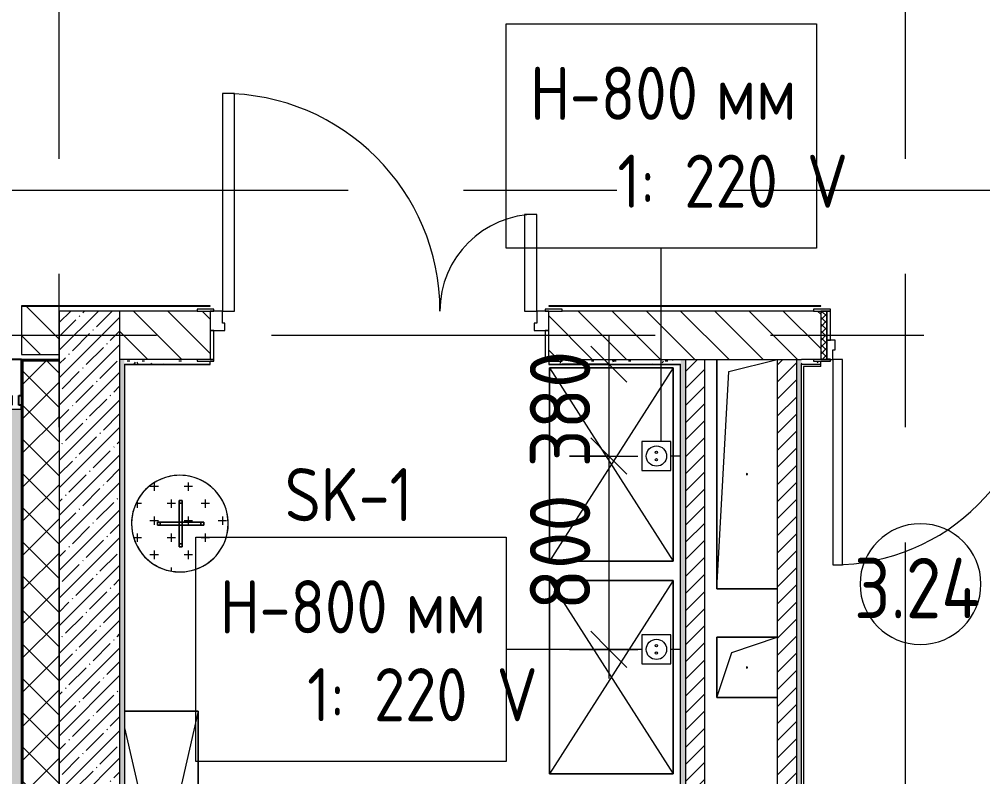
# Model space of a CAD drawing. Header units: millimetres. Extents: x 81382 to 274764, y -8553 to 29000.
# Drawn here: x 89195 to 93180, y 8673 to 11807 of the extents above; entities that cross this region are included whole.
import ezdxf

# ---------------------------------------------------------------- set-up
doc = ezdxf.new("R2010")
doc.units = ezdxf.units.MM
doc.linetypes.add('Осевая', pattern=[3175, 635, -476.25, 1587.5, -476.25])
for name, color, linetype, lineweight in [('A-ANNO-DIMS', 7, 'Continuous', 9), ('A-ANNO-DIMS-100', 7, 'Continuous', 9), ('A-AREA-IDEN', 7, 'Continuous', 9), ('A-DETL-GENF', 7, 'Continuous', 9), ('A-DOOR', 7, 'Continuous', 9), ('A-DOOR-1', 7, 'Continuous', 13), ('A-DOOR-FRAM', 7, 'Continuous', 13), ('A-DOOR-FRAM-1', 7, 'Continuous', 9), ('A-GENM', 7, 'Continuous', 9), ('A-GLAZ-CWMG', 7, 'Continuous', 9), ('A-GLAZ-CWMG-1', 7, 'Continuous', 25), ('A-WALL', 7, 'Continuous', 9), ('E-ELEC-FIXT-IDEN', 7, 'Continuous', 9), ('I-FURN', 7, 'Continuous', 9), ('I-WALL', 7, 'Continuous', 9), ('Оси-2', 7, 'Осевая', 9), ('Электрические приборы', 7, 'Continuous', 9)]:
    doc.layers.add(name, color=color, linetype=linetype, lineweight=lineweight)
for name, color, linetype, lineweight, true_color in [('A-DETL', 9, 'Continuous', 9, 0x808080), ('A-DETL-GENF-1', 7, 'Continuous', 9, 0xd4d4d4), ('A-WALL-1', 7, 'Continuous', 9, 0x3c3c3c), ('A-WALL-FNSH-1', 7, 'Continuous', 9, 0x3c3c3c), ('I-FURN-1', 7, 'Continuous', 9, 0xf0f0f0), ('Оси розеток', 7, 'Continuous', 9, 0xff1e23)]:
    doc.layers.add(name, color=color, linetype=linetype, lineweight=lineweight, true_color=true_color)
doc.styles.add('GOST Common', font='GOST_Common.ttf', dxfattribs={"width": 0.9, "height": 250})
doc.styles.add('GOST Common_1', font='GOST_Common.ttf', dxfattribs={"width": 0.9, "height": 220})
doc.styles.add('ISOCPEUR', font='isocpeur.ttf', dxfattribs={"width": 0.9, "height": 250})
doc.dimstyles.new('ISO-2_5_0_9К_БОЛЬШОЙ', dxfattribs={"dimscale": 304.8, "dimtxt": 248.995294, "dimasz": 0.492126, "dimexe": 0.393701, "dimexo": 0.984252, "dimgap": 0, "dimtad": 1, "dimdec": 0, "dimrnd": 10, "dimzin": 0, "dimdsep": 46, "dimtxsty": 'ISOCPEUR', "dimblk1": 'OBLIQUE', "dimblk2": 'OBLIQUE', "dimsah": 1, "dimcen": 0.09, "dimdle": 0.393701, "dimazin": 0, "dimtfac": 1, "dimtdec": 4, "dimtix": 1, "dimtmove": 0, "dimatfit": 3, "dimfxl": 1, "dimtvp": 1, "dimtolj": 1, "dimtzin": 0, "dimarcsym": 2})
pattern_1 = [(45, (0, 0), (-35.35534, 35.35534), [])]
pattern_2 = [(135, (0, 0), (-70.71068, -70.71068), [])]
pattern_3 = [(0, (0, 0), (121.92, 30.48), [10.058, -81.382, 10.058, -81.382, -487.68]), (0, (0, 0), (121.92, 30.48), [-182.88, 10.058, -172.822, 10.058, -81.382, -213.36]), (0, (0, 0), (121.92, 30.48), [-457.2, 10.058, -50.902, 10.058, -142.342]), (120, (45.72, 15.24), (-87.356454, 90.345817), [10.058, -81.382, 10.058, -81.382, -487.68]), (120, (45.72, 15.24), (-87.356454, 90.345817), [-182.88, 10.058, -172.822, 10.058, -81.382, -213.36]), (120, (45.72, 15.24), (-87.356454, 90.345817), [-457.2, 10.058, -50.902, 10.058, -142.342]), (240, (60.96, 76.2), (-34.563546, -120.825817), [10.058, -81.382, 10.058, -81.382, -487.68]), (240, (60.96, 76.2), (-34.563546, -120.825817), [-182.88, 10.058, -172.822, 10.058, -81.382, -213.36]), (240, (60.96, 76.2), (-34.563546, -120.825817), [-457.2, 10.058, -50.902, 10.058, -142.342])]

# ---------------------------------------------------------------- blocks, each defined once
blk = doc.blocks.new('110_Дверь_СКБ_2Ст - Д-2а_п_ Из коридора на лестницу-32215207-План размещения напольных электротехнических лючков и розеток 3 этажа в осях 23-33')
at = {"layer": 'A-DOOR'}
for centre, radius, start, end in [((-637.5, 100), 900, 0, 90), ((662.5, 100), 400, 90, 180)]:
    blk.add_arc(centre, radius, start, end, dxfattribs=at)
at = {"layer": 'A-DOOR-1'}
for p, q in [((-637.5, 1000), (-637.5, 100)), ((-587.5, 1000), (-637.5, 1000)), ((-587.5, 100), (-587.5, 1000)), ((662.5, 500), (612.5, 500)), ((612.5, 500), (612.5, 100)), ((662.5, 100), (662.5, 500)), ((-637.5, 100), (-587.5, 100)), ((612.5, 100), (662.5, 100))]:
    blk.add_line(p, q, dxfattribs=at)
at = {"layer": 'A-DOOR-FRAM'}
for p, q in [((-672.5, 108), (-742.5, 108)), ((-742.5, 108), (-742.5, 100)), ((-742.5, 100), (-672.5, 100)), ((-637.5, 100), (-687.5, 100)), ((-687.5, 100), (-687.5, 20)), ((-672.5, 100), (-672.5, 108)), ((-637.5, 50), (-637.5, 100)), ((662.5, 100), (662.5, 50)), ((712.5, 100), (662.5, 100)), ((767.5, 108), (697.5, 108)), ((697.5, 108), (697.5, 100)), ((697.5, 100), (767.5, 100)), ((712.5, 20), (712.5, 100)), ((767.5, 100), (767.5, 108)), ((-627.5, 50), (-637.5, 50)), ((-627.5, 20), (-627.5, 50)), ((662.5, 50), (652.5, 50)), ((652.5, 50), (652.5, 20)), ((-687.5, 20), (-627.5, 20)), ((-672.5, 20), (-687.5, 20)), ((-687.5, 20), (-687.5, -100)), ((-672.5, -100), (-672.5, 20)), ((652.5, 20), (712.5, 20)), ((712.5, 20), (697.5, 20)), ((697.5, 20), (697.5, -100)), ((712.5, -100), (712.5, 20)), ((-672.5, -100), (-742.5, -100)), ((-742.5, -100), (-742.5, -108)), ((-742.5, -108), (-672.5, -108)), ((-687.5, -100), (-672.5, -100)), ((-672.5, -108), (-672.5, -100)), ((697.5, -100), (712.5, -100)), ((767.5, -100), (697.5, -100)), ((697.5, -100), (697.5, -108)), ((697.5, -108), (767.5, -108)), ((767.5, -108), (767.5, -100))]:
    blk.add_line(p, q, dxfattribs=at)
blk = doc.blocks.new('110_Дверь_СКБ_1Ст_Внутренняя1 - Д-8 950x2100h_охрана-31784688-План размещения напольных электротехнических лючков и розеток 3 этажа в осях 23-33')
at = {"layer": 'A-DOOR'}
h = blk.add_hatch(dxfattribs=at)
h.set_pattern_fill('FP_6', color=256, style=0, pattern_type=2)
h.set_pattern_definition([(135, (1826.41, 164.685), (-14.14214, -14.14214), []), (225, (1826.41, 164.685), (14.14214, -14.14214), [])])
h.paths.add_polyline_path([(462.5, 100), (462.5, -100), (487.5, -100), (487.5, 100)])
at = {"layer": 'A-DOOR-FRAM-1'}
h = blk.add_hatch(dxfattribs=at)
h.set_pattern_fill('FP_7', color=256, style=0, pattern_type=2)
h.set_pattern_definition([(45, (-296.384, 164.685), (-14.1421, 14.1421), []), (135, (-296.384, 164.685), (-14.1421, -14.1421), [])])
h.paths.add_polyline_path([(-437.5, 100), (-462.5, 100), (-462.5, -100), (-437.5, -100), (-437.5, -2.1)])
at = {"layer": 'A-DOOR'}
blk.add_arc((437.5, 100), 850, 90, 180, dxfattribs=at)
at = {"layer": 'A-DOOR-1'}
for p, q in [((437.5, 950), (397.5, 950)), ((397.5, 950), (397.5, 100)), ((437.5, 100), (437.5, 950)), ((397.5, 100), (437.5, 100))]:
    blk.add_line(p, q, dxfattribs=at)
at = {"layer": 'A-DOOR-FRAM'}
for p, q in [((-422.5, 108), (-492.5, 108)), ((-492.5, 108), (-492.5, 100)), ((-492.5, 100), (-422.5, 100)), ((-437.5, 100), (-462.5, 100)), ((-462.5, 100), (-462.5, -100)), ((-412.5, 100), (-437.5, 100)), ((-437.5, 100), (-437.5, 20)), ((-437.5, -100), (-437.5, 100)), ((-422.5, 100), (-437.5, 100)), ((-437.5, 100), (-437.5, 99)), ((-437.5, 99), (-422.5, 99)), ((-422.5, 100), (-422.5, 108)), ((-422.5, 99), (-422.5, 100)), ((-412.5, 60), (-412.5, 100)), ((437.5, 100), (437.5, 60)), ((462.5, 100), (437.5, 100)), ((517.5, 108), (447.5, 108)), ((447.5, 108), (447.5, 100)), ((462.5, 100), (447.5, 100)), ((447.5, 100), (447.5, 99)), ((447.5, 100), (517.5, 100)), ((447.5, 99), (462.5, 99)), ((462.5, 20), (462.5, 100)), ((487.5, 100), (462.5, 100)), ((462.5, 100), (462.5, -100)), ((462.5, 99), (462.5, 100)), ((487.5, -100), (487.5, 100)), ((517.5, 100), (517.5, 108)), ((-402.5, 60), (-412.5, 60)), ((-402.5, 20), (-402.5, 60)), ((437.5, 60), (427.5, 60)), ((427.5, 60), (427.5, 20)), ((-437.5, 20), (-402.5, 20)), ((-422.5, 20), (-437.5, 20)), ((-437.5, 20), (-437.5, -100)), ((-422.5, -100), (-422.5, 20)), ((427.5, 20), (462.5, 20)), ((462.5, 20), (447.5, 20)), ((447.5, 20), (447.5, -100)), ((462.5, -100), (462.5, 20)), ((-422.5, -100), (-492.5, -100)), ((-492.5, -100), (-492.5, -108)), ((-492.5, -108), (-422.5, -108)), ((-462.5, -100), (-437.5, -100)), ((-437.5, -100), (-422.5, -100)), ((-422.5, -108), (-422.5, -100)), ((447.5, -100), (462.5, -100)), ((517.5, -100), (447.5, -100)), ((447.5, -100), (447.5, -108)), ((447.5, -108), (517.5, -108)), ((462.5, -100), (487.5, -100)), ((517.5, -108), (517.5, -100))]:
    blk.add_line(p, q, dxfattribs=at)
blk = doc.blocks.new('GM_Отверстие прямоугольное _в плите_ - Отверстие-21992459-План размещения напольных электротехнических лючков и розеток 3 этажа в осях 23-33')
at = {"layer": 'A-GENM'}
for p, q in [((-125, -475), (-125, 475)), ((-125, 475), (-125, -475)), ((-75, 425), (125, 475)), ((-125, -475), (-75, 425)), ((125, -475), (-125, -475)), ((-125, -475), (125, -475))]:
    blk.add_line(p, q, dxfattribs=at)
for start, end in [(360, 180), (180, 360)]:
    blk.add_arc((0, 0), 2.5, start, end, dxfattribs=at)
blk = doc.blocks.new('GM_Отверстие прямоугольное _в плите_ - Отверстие-21605184-План размещения напольных электротехнических лючков и розеток 3 этажа в осях 23-33')
at = {"layer": 'A-GENM'}
for p, q in [((-125, -125), (-125, 125)), ((-125, 125), (125, 125)), ((125, 125), (-125, 125)), ((-125, 125), (-125, -125)), ((-62.5, 62.5), (125, 125)), ((-125, -125), (-62.5, 62.5)), ((125, -125), (-125, -125)), ((-125, -125), (125, -125))]:
    blk.add_line(p, q, dxfattribs=at)
for start, end in [(360, 180), (180, 360)]:
    blk.add_arc((0, 0), 2.5, start, end, dxfattribs=at)
blk = doc.blocks.new('Прямоугольный импост - Импост структурный с накладкой - 190мм-33184356-План размещения напольных электротехнических лючков и розеток 3 этажа в осях 23-33')
at = {"layer": 'A-GLAZ-CWMG-1'}
for p, q in [((-50, 0), (-50, 17)), ((-40, 0), (-50, 0)), ((-40, -40), (-40, 0)), ((0, 0), (-10, 0)), ((-10, 0), (-10, -40)), ((0, 17), (0, 0)), ((-50, -190), (-50, -40)), ((-50, -40), (-40, -40)), ((-10, -40), (0, -40)), ((0, -40), (0, -190)), ((0, -190), (-50, -190))]:
    blk.add_line(p, q, dxfattribs=at)
blk = doc.blocks.new('Шкаф параметрический - 1_28А-V58-План размещения напольных электротехнических лючков и розеток 3 этажа в осях 23-33')
at = {"layer": 'I-FURN-1'}
for p, q in [((0, 320), (1331.6, 15.6)), ((1400, 320), (0, 320)), ((0, 320), (0, 15.6)), ((0, 15.6), (0, 320)), ((0, 320), (1400, 320)), ((68.4, 15.6), (1400, 320)), ((1400, 15.6), (1400, 320)), ((1400, 320), (1400, 15.6))]:
    blk.add_line(p, q, dxfattribs=at)
blk = doc.blocks.new('Шкаф параметрический - 1_162-25590071-План размещения напольных электротехнических лючков и розеток 3 этажа в осях 23-33')
at = {"layer": 'I-FURN-1'}
for p, q in [((0, 0), (800, -512)), ((0, -512), (800, 0)), ((800, 0), (0, 0)), ((0, 0), (0, -512)), ((0, -512), (0, 0)), ((0, 0), (800, 0)), ((800, -512), (800, 0)), ((800, 0), (800, -512)), ((0, -512), (800, -512)), ((800, -512), (0, -512))]:
    blk.add_line(p, q, dxfattribs=at)
blk = doc.blocks.new('вешалка - 1_15-V106-План размещения напольных электротехнических лючков и розеток 3 этажа в осях 23-33')
at = {"layer": 'I-FURN'}
h = blk.add_hatch(dxfattribs=at)
h.set_pattern_fill('FP_37', color=256, style=0, pattern_type=2)
h.set_pattern_definition([(0, (-89859.24, -9720.22), (70.485, 70.485), [35.242, -105.727]), (90, (-89841.62, -9737.84), (-70.485, 70.485), [35.242, -105.727])])
h.paths.add_polyline_path([(24.1, -198.5), (70.9, -187), (113.6, -164.6), (149.7, -132.6), (177.1, -92.9), (194.2, -47.9), (200, 0), (194.2, 47.9), (177.1, 92.9), (149.7, 132.6), (113.6, 164.6), (70.9, 187), (24.1, 198.5), (-24.1, 198.5), (-70.9, 187), (-113.6, 164.6), (-149.7, 132.6), (-177.1, 92.9), (-194.2, 47.9), (-200, 0), (-194.2, -47.9), (-177.1, -92.9), (-149.7, -132.6), (-113.6, -164.6), (-70.9, -187), (-24.1, -198.5)])
at = {"layer": 'I-FURN-1'}
for p, q in [((9, 96), (-3, 96)), ((-3, 96), (-3, 84)), ((-3, 84), (-3, 96)), ((-3, 96), (9, 96)), ((9, 96), (-3, 96)), ((-3, 96), (-3, 84)), ((-3, 84), (-3, 96)), ((-3, 96), (9, 96)), ((-3, 84), (9, 84)), ((9, 84), (-3, 84)), ((-3, 84), (-3, 6)), ((-3, 6), (-3, 84)), ((9, 84), (9, 96)), ((9, 96), (9, 84)), ((9, 84), (9, 96)), ((9, 96), (9, 84)), ((9, 6), (9, 84)), ((9, 84), (9, 6)), ((-81, 6), (-93, 6)), ((-93, 6), (-93, -6)), ((-93, -6), (-93, 6)), ((-93, 6), (-81, 6)), ((-81, 6), (-93, 6)), ((-93, 6), (-93, -6)), ((-93, -6), (-93, 6)), ((-93, 6), (-81, 6)), ((-81, -6), (-81, 6)), ((-81, 6), (-81, -6)), ((-3, 6), (-81, 6)), ((-81, 6), (-3, 6)), ((9, 6), (-3, 6)), ((-3, 6), (-3, -6)), ((-3, -6), (-3, 6)), ((-3, 6), (9, 6)), ((87, 6), (9, 6)), ((9, 6), (87, 6)), ((9, -6), (9, 6)), ((9, 6), (9, -6)), ((87, 6), (87, -6)), ((99, 6), (87, 6)), ((87, 6), (99, 6)), ((87, -6), (87, 6)), ((99, 6), (87, 6)), ((87, 6), (99, 6)), ((99, -6), (99, 6)), ((99, 6), (99, -6)), ((99, -6), (99, 6)), ((99, 6), (99, -6)), ((-93, -6), (-81, -6)), ((-81, -6), (-93, -6)), ((-93, -6), (-81, -6)), ((-81, -6), (-93, -6)), ((-81, -6), (-3, -6)), ((-3, -6), (-81, -6)), ((-3, -6), (-3, -84)), ((-3, -84), (-3, -6)), ((-3, -6), (9, -6)), ((9, -6), (-3, -6)), ((9, -84), (9, -6)), ((9, -6), (87, -6)), ((87, -6), (9, -6)), ((9, -6), (9, -84)), ((87, -6), (99, -6)), ((99, -6), (87, -6)), ((87, -6), (99, -6)), ((99, -6), (87, -6)), ((9, -84), (-3, -84)), ((-3, -84), (-3, -96)), ((-3, -96), (-3, -84)), ((-3, -84), (9, -84)), ((-3, -84), (-3, -96)), ((-3, -96), (-3, -84)), ((-3, -96), (9, -96)), ((9, -96), (-3, -96)), ((-3, -96), (9, -96)), ((9, -96), (-3, -96)), ((9, -96), (9, -84)), ((9, -84), (9, -96)), ((9, -96), (9, -84)), ((9, -84), (9, -96))]:
    blk.add_line(p, q, dxfattribs=at)
for start, end in [(360, 180), (69.2308, 180), (27.6923, 69.2308), (0, 27.6923), (180, 360), (180, 318.4615), (318.4615, 0)]:
    blk.add_arc((0, 0), 200, start, end, dxfattribs=at)
blk = doc.blocks.new('Блок Розеток и Выключателей - Блок Розеток и Выключателей_SK1-V120-План размещения напольных электротехнических лючков и розеток 3 этажа в осях 23-33')
at = {"layer": 'A-DETL-GENF'}
for p, q in [((60, 160), (-60, 160)), ((-60, 160), (-60, 40)), ((60, 40), (60, 160)), ((-60, 40), (60, 40))]:
    blk.add_line(p, q, dxfattribs=at)
for centre, radius in [((0, 100), 42), ((-15.6, 100), 4.8), ((15.6, 100), 4.8)]:
    blk.add_circle(centre, radius, dxfattribs=at)
at = {"layer": 'Оси розеток'}
for p, q in [((0, 30.1), (0, 40)), ((0, 0), (0, 30.1))]:
    blk.add_line(p, q, dxfattribs=at)
blk = doc.blocks.new('Марка_Помещения - Номер-25198446-План размещения напольных электротехнических лючков и розеток 3 этажа в осях 23-33')
at = {"layer": 'A-AREA-IDEN'}
for start, end in [(360, 180), (180, 360)]:
    blk.add_arc((0, 0), 2.5, start, end, dxfattribs=at)
blk = doc.blocks.new('DIMBLOCK5-План размещения напольных электротехнических лючков и розеток 3 этажа в осях 23-33')
at = {"layer": 'A-ANNO-DIMS-100'}
for p, q in [((91633.5, 10500), (91633.5, 9999.8)), ((91439.6, 10380), (91753.5, 10380)), ((91633.5, 10380), (91439.6, 10380)), ((91470.3, 9999.8), (91753.5, 9999.8)), ((91633.5, 9999.8), (91470.3, 9999.8))]:
    blk.add_line(p, q, dxfattribs=at)
at = {"layer": 'A-ANNO-DIMS-100', "lineweight": 20}
for p, q in [((91633.5, 10380), (91558.5, 10455)), ((91633.5, 10380), (91708.5, 10305)), ((91633.5, 9999.8), (91558.5, 10074.8)), ((91633.5, 9999.8), (91708.5, 9924.8))]:
    blk.add_line(p, q, dxfattribs=at)
at = {"layer": 'A-ANNO-DIMS-100', "color": 0, "insert": (91306.9, 9952.9), "char_height": 250, "width": 568.858, "attachment_point": 1, "rotation": 90, "line_spacing_factor": 1.149209, "style": 'ISOCPEUR'}
blk.add_mtext('380', dxfattribs=at)
blk = doc.blocks.new('_Oblique')
at = {"color": 0, "linetype": 'ByBlock', "lineweight": -2}
blk.add_line((-0.5, -0.5), (0.5, 0.5), dxfattribs=at)
blk = doc.blocks.new('DIMBLOCK6-План размещения напольных электротехнических лючков и розеток 3 этажа в осях 23-33')
at = {"layer": 'A-ANNO-DIMS-100', "lineweight": 20}
for p, q in [((91633.5, 9999.8), (91558.5, 10074.8)), ((91633.5, 9999.8), (91708.5, 9924.8)), ((91633.5, 9199.8), (91558.5, 9274.8)), ((91633.5, 9199.8), (91708.5, 9124.8))]:
    blk.add_line(p, q, dxfattribs=at)
at = {"layer": 'A-ANNO-DIMS-100'}
for p, q in [((91470.3, 9999.8), (91753.5, 9999.8)), ((91633.5, 9999.8), (91470.3, 9999.8)), ((91633.5, 9999.8), (91633.5, 9079.8)), ((91470.3, 9199.8), (91753.5, 9199.8)), ((91633.5, 9199.8), (91470.3, 9199.8))]:
    blk.add_line(p, q, dxfattribs=at)
at = {"layer": 'A-ANNO-DIMS-100', "color": 0, "insert": (91306.9, 9362.7), "char_height": 250, "width": 568.858, "attachment_point": 1, "rotation": 90, "line_spacing_factor": 1.149209, "style": 'ISOCPEUR'}
blk.add_mtext('800', dxfattribs=at)

msp = doc.modelspace()

# ---------------------------------------------------------------- hatches: boundary and pattern name
at = {"layer": 'A-DETL-GENF-1'}
msp.add_hatch(color=256, dxfattribs=at).paths.add_polyline_path([(89203.5, -258), (89203.5, 10193), (84970.7, 10193), (84970.7, -258)])
at = {"layer": 'A-WALL'}
h = msp.add_hatch(dxfattribs=at)
h.set_pattern_fill('FP_1', color=256, style=0, pattern_type=2)
h.set_pattern_definition([(45, (0, 0), (-70.71068, 70.71068), []), (135, (0, 0), (-70.71068, -70.71068), [])])
h.paths.add_polyline_path([(89210, -100), (89360, -100), (89360, 10392), (89210, 10392), (89210, 3119.7)])
at = {"layer": 'I-WALL'}
h = msp.add_hatch(dxfattribs=at)
h.set_pattern_fill('FP_3', color=256, style=0, pattern_type=2)
h.set_pattern_definition(pattern_2)
h.paths.add_polyline_path([(89360, 10420), (89360, 10620), (89203.5, 10620), (89203.5, 10420)])
h = msp.add_hatch(dxfattribs=at)
h.set_pattern_fill('FP_4', color=256, style=0, pattern_type=2)
h.set_pattern_definition([(45, (0, 0), (-57.024626, 57.024626), []), (45, (57.025, 0), (-57.024626, 57.024626), [100.806, -20.161, 3.353, -16.808])])
h.paths.add_polyline_path([(89610, 7700), (89610, 10600), (89360, 10600), (89360, 7700)])
h = msp.add_hatch(dxfattribs=at)
h.set_pattern_fill('FP_3', color=256, style=0, pattern_type=2)
h.set_pattern_definition(pattern_2)
h.paths.add_polyline_path([(107130, 10400), (107130, 10600), (105095, 10600), (105095, 10400), (105125, 10400)])
h.paths.add_polyline_path([(103615, 10400), (103645, 10400), (103645, 10600), (101610, 10600), (101610, 10400), (102993.8, 10400)])
h.paths.add_polyline_path([(94190, 10400), (94210, 10400), (94210, 10600), (93460, 10600), (93460, 10400), (94090.2, 10400)])
h.paths.add_polyline_path([(91440, 10400), (92510, 10400), (92510, 10600), (91385, 10600), (91385, 10400)])
h.paths.add_polyline_path([(89930, 10400), (89985, 10400), (89985, 10600), (89610, 10600), (89610, 10400), (89785, 10400)])
h = msp.add_hatch(dxfattribs=at)
h.set_pattern_fill('FP_35', color=256, style=0, pattern_type=2)
h.set_pattern_definition(pattern_3)
h.paths.add_polyline_path([(89630, 170), (89630, 10400), (89610, 10400), (89610, 170)])
h = msp.add_hatch(dxfattribs=at)
h.set_pattern_fill('FP_35', color=256, style=0, pattern_type=2)
h.set_pattern_definition(pattern_3)
h.paths.add_polyline_path([(91930, 10380), (91930, 10400), (91440, 10400), (91440, 10392), (91385, 10392), (91385, 10380), (91440, 10380)])
h.paths.add_polyline_path([(89638.5, 10380), (89985, 10380), (89985, 10392), (89930, 10392), (89930, 10400), (89630, 10400), (89630, 10380)])
h = msp.add_hatch(dxfattribs=at)
h.set_pattern_fill('FP_35', color=256, style=0, pattern_type=2)
h.set_pattern_definition(pattern_3)
h.paths.add_polyline_path([(91950, 100), (91950, 3700), (91942, 3700), (91942, 3755), (91930, 3755), (91930, 100)])
h.paths.add_polyline_path([(91942, 5155), (91942, 5210), (91950, 5210), (91950, 10400), (91930, 10400), (91930, 5155)])
h = msp.add_hatch(dxfattribs=at)
h.set_pattern_fill('FP_5', color=256, style=0, pattern_type=2)
h.set_pattern_definition(pattern_1)
h.paths.add_polyline_path([(92030, 100), (92029, 3755), (91950, 3755), (91950, 100)])
h.paths.add_polyline_path([(92030, 5155), (92030, 10400), (91950, 10400), (91950, 5155), (92029, 5155)])
h = msp.add_hatch(dxfattribs=at)
h.set_pattern_fill('FP_5', color=256, style=0, pattern_type=2)
h.set_pattern_definition(pattern_1)
h.paths.add_polyline_path([(92410, 6700), (92410, 10400), (92330, 10400), (92330, 6700)])
h = msp.add_hatch(dxfattribs=at)
h.set_pattern_fill('FP_35', color=256, style=0, pattern_type=2)
h.set_pattern_definition(pattern_3)
h.paths.add_polyline_path([(92410, 6720), (92430, 6720), (92430, 10400), (92410, 10400), (92410, 7445.7)])
h = msp.add_hatch(dxfattribs=at)
h.set_pattern_fill('FP_35', color=256, style=0, pattern_type=2)
h.set_pattern_definition(pattern_3)
h.paths.add_polyline_path([(94090.2, 10380), (94190, 10380), (94190, 10400), (93490, 10400), (93490, 10392), (93460, 10392), (93460, 10380), (93490, 10380)])
h.paths.add_polyline_path([(92430, 10380), (92510, 10380), (92510, 10392), (92480, 10392.5), (92480, 10400), (92430, 10400)])

# ---------------------------------------------------------------- linework, layer by layer
at = {"layer": 'A-DETL'}
for p, q in [((89203.5, 10193), (84970.7, 10193)), ((89203.5, -258), (89203.5, 10193))]:
    msp.add_line(p, q, dxfattribs=at)
at = {"layer": 'A-WALL'}
for p, q in [((89207, 10395), (89207, -253)), ((89360, 10395), (89207, 10395)), ((89210, 10392), (89210, -250)), ((89360, 10392), (89210, 10392)), ((89930, 10400), (89610, 10400)), ((89630, 10380), (89630, 170)), ((91440, 10400), (91930, 10400)), ((91930, 5155), (91930, 10380)), ((91950, 10400), (91950, 5210)), ((92410, 10400), (92410, 6700)), ((92480, 10400), (92430, 10400))]:
    msp.add_line(p, q, dxfattribs=at)
at = {"layer": 'A-WALL-1'}
for p, q in [((89203.5, 10620), (89203.5, 10420)), ((89360, 10420), (89360, 10620)), ((89930, 10600), (89360, 10600)), ((89360, 10600), (89360, 10400)), ((89610, 10600), (89610, 150)), ((92480, 10600), (91440, 10600)), ((89203.5, 10420), (89360, 10420)), ((89360, 10400), (89360, -100)), ((89630, 10380), (89985, 10380)), ((89985, 10380), (89985, 10392)), ((91385, 10392), (91385, 10380)), ((91385, 10380), (91930, 10380)), ((91930, 10400), (92430, 10400)), ((92030, 6700), (92030, 10400)), ((92330, 10400), (92330, 6700)), ((92430, 6720), (92430, 10380)), ((92430, 10380), (92510, 10380)), ((92510, 10380), (92510, 10392))]:
    msp.add_line(p, q, dxfattribs=at)
at = {"layer": 'A-WALL-FNSH-1'}
for p, q in [((89985, 10621), (89203.5, 10621)), ((89203.5, 10621), (89203.5, 10620)), ((89203.5, 10620), (89985, 10620)), ((89985, 10620), (89985, 10621)), ((92510, 10621), (91385, 10621)), ((91385, 10621), (91385, 10620)), ((91385, 10620), (92510, 10620)), ((92510, 10620), (92510, 10621)), ((89360, 10400), (89202, 10400)), ((89202, 10400), (89202, 10193)), ((89631, 10379), (89985, 10379)), ((89631, 171), (89631, 10379)), ((89985, 10379), (89985, 10380)), ((91385, 10380), (91385, 10379)), ((91385, 10379), (91929, 10379)), ((91929, 10379), (91929, 5155))]:
    msp.add_line(p, q, dxfattribs=at)
at = {"layer": 'E-ELEC-FIXT-IDEN'}
for p, q in [((91850.3, 10059.8), (91850.3, 10860.7)), ((91770.3, 9199.8), (91208.5, 9199.8))]:
    msp.add_line(p, q, dxfattribs=at)
at = {"layer": 'E-ELEC-FIXT-IDEN', "flags": 128}
for points in [[(91208.5, 11788.7), (92492.1, 11788.7), (92492.1, 10860.7), (91208.5, 10860.7)], [(89924.9, 9663.8), (91208.5, 9663.8), (91208.5, 8735.8), (89924.9, 8735.8)]]:
    msp.add_lwpolyline(points, close=True, dxfattribs=at)
at = {"layer": 'I-WALL'}
for p, q in [((92439, 10371), (92439, 6729)), ((92510, 10371), (92439, 10371)), ((92510, 10371), (92510, 10380))]:
    msp.add_line(p, q, dxfattribs=at)
at = {"layer": 'Оси-2'}
for p, q in [((89360, 593.7), (89360, 18900)), ((92860, 593.7), (92860, 18900)), ((84681.8, 11100), (122730, 11100)), ((85951.8, 10500), (122730, 10500))]:
    msp.add_line(p, q, dxfattribs=at)

# ---------------------------------------------------------------- block references
at = {"layer": 'A-AREA-IDEN', "xscale": 99.99999999999993, "yscale": 99.99999999999993, "zscale": 99.99999999999993}
msp.add_blockref('Марка_Помещения - Номер-25198446-План размещения напольных электротехнических лючков и розеток 3 этажа в осях 23-33', (92922.6, 9469.9), dxfattribs=at)
at = {"layer": 'A-DOOR'}
msp.add_blockref('110_Дверь_СКБ_2Ст - Д-2а_п_ Из коридора на лестницу-32215207-План размещения напольных электротехнических лючков и розеток 3 этажа в осях 23-33', (90672.5, 10500), dxfattribs=at)
at = {"layer": 'A-DOOR', "rotation": 180}
msp.add_blockref('110_Дверь_СКБ_1Ст_Внутренняя1 - Д-8 950x2100h_охрана-31784688-План размещения напольных электротехнических лючков и розеток 3 этажа в осях 23-33', (92997.5, 10500), dxfattribs=at)
at = {"layer": 'A-GENM'}
for name, p in [('GM_Отверстие прямоугольное _в плите_ - Отверстие-21992459-План размещения напольных электротехнических лючков и розеток 3 этажа в осях 23-33', (92205, 9925)), ('GM_Отверстие прямоугольное _в плите_ - Отверстие-21605184-План размещения напольных электротехнических лючков и розеток 3 этажа в осях 23-33', (92205, 9125))]:
    msp.add_blockref(name, p, dxfattribs=at)
at = {"layer": 'A-GLAZ-CWMG', "extrusion": (0, 0, -1), "rotation": 180}
msp.add_blockref('Прямоугольный импост - Импост структурный с накладкой - 190мм-33184356-План размещения напольных электротехнических лючков и розеток 3 этажа в осях 23-33', (-89203.5, 10210), dxfattribs=at)
at = {"layer": 'I-FURN-1'}
for name, p, rotation in [('Шкаф параметрический - 1_162-25590071-План размещения напольных электротехнических лючков и розеток 3 этажа в осях 23-33', (91900.2, 10365.4), 270.0000000000006), ('Шкаф параметрический - 1_162-25590071-План размещения напольных электротехнических лючков и розеток 3 этажа в осях 23-33', (91900.2, 9485.4), 270.0000000000006), ('Шкаф параметрический - 1_28А-V58-План размещения напольных электротехнических лючков и розеток 3 этажа в осях 23-33', (89614.4, 8943.8), 269.9999999999994)]:
    msp.add_blockref(name, p, dxfattribs=dict(at, rotation=rotation))
msp.add_blockref('вешалка - 1_15-V106-План размещения напольных электротехнических лючков и розеток 3 этажа в осях 23-33', (89859.2, 9720.2), dxfattribs=at)
at = {"layer": 'Электрические приборы', "rotation": 90.0000000000001}
for p in [(91930.3, 9999.8), (91930.3, 9199.8)]:
    msp.add_blockref('Блок Розеток и Выключателей - Блок Розеток и Выключателей_SK1-V120-План размещения напольных электротехнических лючков и розеток 3 этажа в осях 23-33', p, dxfattribs=at)

# ---------------------------------------------------------------- texts
at = {"layer": 'A-AREA-IDEN', "insert": (92647.8, 9578.5), "char_height": 250, "width": 685.443, "attachment_point": 1, "style": 'GOST Common'}
msp.add_mtext('3.24', dxfattribs=at)
at = {"layer": 'E-ELEC-FIXT-IDEN', "char_height": 220, "attachment_point": 1, "style": 'GOST Common_1'}
for s, insert, width in [('H-800 ', (91308.5, 11611), 930.759), ('мм', (92076.4, 11611), 375.19), ('   1: 220 V', (91308.5, 11247.2), 1291.519), ('SK-1', (90293.1, 9950.1), 656.582), ('H-800 ', (90024.9, 9486.1), 930.759), ('мм', (90792.8, 9486.1), 375.19), ('   1: 220 V', (90024.9, 9122.3), 1291.519)]:
    msp.add_mtext(s, dxfattribs=dict(at, insert=insert, width=width))

# ---------------------------------------------------------------- dimensions: what is measured, and where the dimension line sits
at = {"layer": 'A-ANNO-DIMS'}
for base, p1, p2, override, picture, middle in [((91633.5, 9999.8), (91739.6, 10380), (91770.3, 9999.8), {"dimpost": '<>', "dimfxl": 381.475634}, 'DIMBLOCK5-План размещения напольных электротехнических лючков и розеток 3 этажа в осях 23-33', (91508.5, 10189.9)), ((91633.5, 9199.8), (91770.3, 9999.8), (91770.3, 9199.8), {"dimpost": '<>', "dimfxl": 800}, 'DIMBLOCK6-План размещения напольных электротехнических лючков и розеток 3 этажа в осях 23-33', (91508.5, 9599.8))]:
    dim = msp.add_linear_dim(base=base, p1=p1, p2=p2, angle=90, dimstyle='ISO-2_5_0_9К_БОЛЬШОЙ', override=override, dxfattribs=at)
    dim.commit()
    dim.dimension.update_dxf_attribs({"geometry": picture, "text_midpoint": middle})

doc.saveas('drawing.dxf')
